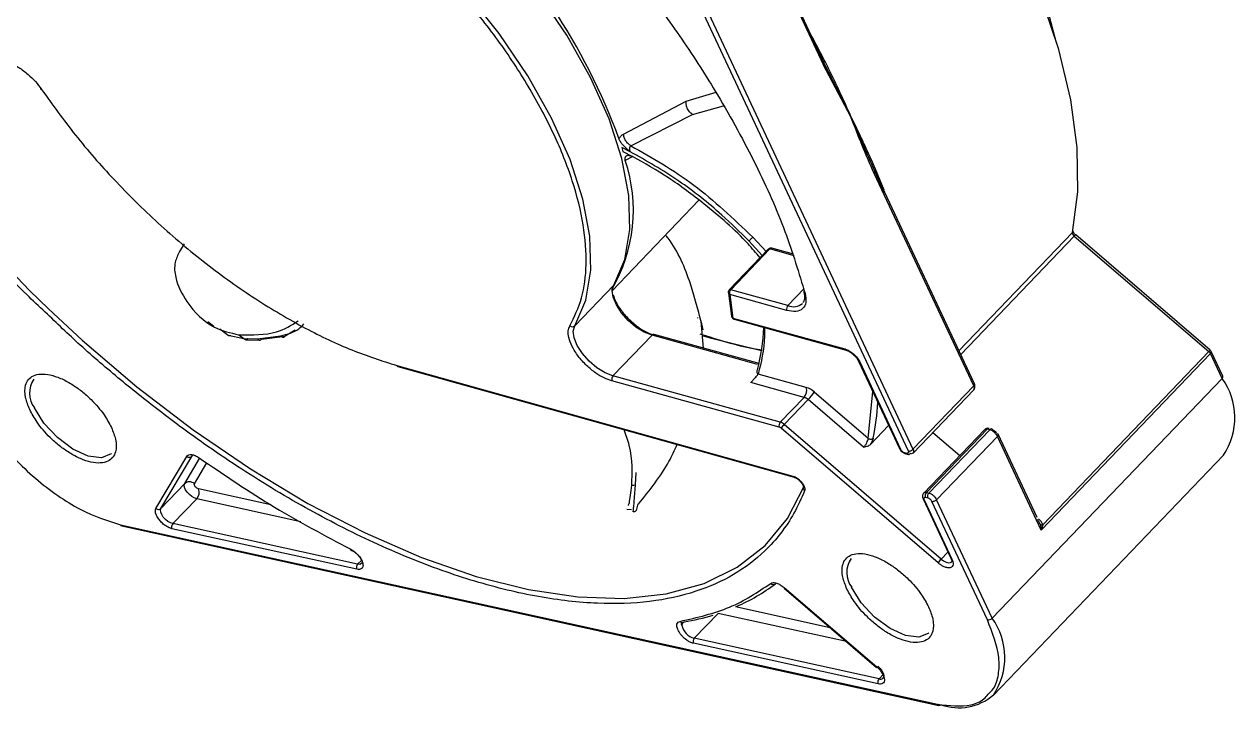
# Model space of a CAD drawing. Header units: millimetres. Extents: x 0 to 279, y 0 to 216.
# Drawn here: x 121.54 to 138.42, y 124.04 to 133.57 of the extents above; entities that cross this region are included whole.
import ezdxf

# ---------------------------------------------------------------- set-up
doc = ezdxf.new("R2010")
doc.units = ezdxf.units.MM

msp = doc.modelspace()

# ---------------------------------------------------------------- linework, layer by layer
at = {"color": 7, "linetype": 'Continuous', "lineweight": 25}
for p, q in [((130.352, 137.986), (132.682, 133.01)), ((132.673, 133.077), (130.43, 137.868)), ((129.277, 137.423), (133.868, 127.621)), ((129.343, 137.447), (133.933, 127.645)), ((132.7, 133.069), (132.526, 133.399)), ((132.69, 133.041), (132.528, 133.365)), ((132.692, 133.037), (132.673, 133.077)), ((133.067, 132.283), (132.69, 133.041)), ((132.7, 133.069), (132.737, 132.993)), ((133.067, 132.283), (132.682, 133.01)), ((129.895, 132.041), (130.772, 132.501)), ((130.001, 131.878), (130.86, 132.316)), ((133.401, 131.523), (133.067, 132.283)), ((129.991, 131.795), (129.872, 131.853)), ((129.872, 131.853), (129.888, 131.796)), ((129.888, 131.796), (130.022, 131.728)), ((133.375, 131.631), (133.408, 131.558)), ((134.79, 128.557), (133.401, 131.523)), ((133.535, 131.216), (133.401, 131.523)), ((133.408, 131.558), (133.527, 131.261)), ((134.781, 128.528), (133.392, 131.492)), ((129.738, 129.856), (130.948, 131.118)), ((123.77, 130.512), (123.705, 130.401)), ((136.183, 130.617), (138.059, 129.008)), ((138.079, 129.025), (136.203, 130.634)), ((131.916, 130.435), (131.372, 129.867)), ((131.937, 130.438), (131.392, 129.87)), ((132.269, 130.365), (131.966, 130.449)), ((129.217, 129.366), (129.762, 129.934)), ((131.359, 129.824), (131.404, 129.5)), ((132.189, 129.65), (131.392, 129.87)), ((131.378, 129.801), (131.423, 129.475)), ((132.174, 129.581), (131.378, 129.801)), ((131.423, 129.475), (132.985, 129.044)), ((124.102, 129.429), (124.184, 129.363)), ((124.269, 129.325), (124.384, 129.236)), ((125.318, 129.305), (125.181, 129.224)), ((131.011, 129.055), (130.981, 129.431)), ((131.44, 129.458), (133.002, 129.027)), ((124.384, 129.236), (124.604, 129.19)), ((124.533, 129.242), (124.604, 129.19)), ((124.604, 129.19), (124.791, 129.184)), ((124.63, 129.172), (124.821, 129.165)), ((124.791, 129.184), (125.117, 129.225)), ((124.85, 129.181), (125.181, 129.224)), ((129.75, 128.667), (130.295, 129.234)), ((131.787, 128.841), (130.324, 129.245)), ((133.002, 129.027), (133.003, 129.027)), ((135.722, 126.518), (138.082, 128.979)), ((135.742, 126.592), (138.059, 129.008)), ((138.244, 128.633), (138.082, 128.979)), ((138.253, 128.662), (138.091, 129.008)), ((126.735, 128.813), (132.26, 127.271)), ((133.175, 128.873), (133.745, 127.655)), ((133.19, 128.862), (133.76, 127.644)), ((126.752, 128.797), (132.277, 127.254)), ((132.082, 128.022), (129.75, 128.667)), ((132.445, 128.507), (131.774, 128.693)), ((138.244, 128.633), (135.037, 125.289)), ((132.068, 127.953), (129.735, 128.598)), ((132.415, 128.369), (131.672, 128.575)), ((133.933, 127.645), (134.781, 128.528)), ((133.934, 127.59), (134.781, 128.474)), ((134.781, 128.474), (134.783, 128.477)), ((134.791, 128.555), (134.79, 128.557)), ((132.082, 128.022), (132.415, 128.369)), ((132.139, 127.99), (132.472, 128.337)), ((133.245, 127.673), (132.472, 128.337)), ((133.31, 127.797), (132.557, 128.443)), ((134.327, 126.113), (132.139, 127.99)), ((133.339, 127.711), (133.594, 127.977)), ((134.284, 126.06), (132.096, 127.937)), ((134.93, 127.918), (134.083, 127.034)), ((134.12, 127.041), (134.967, 127.924)), ((135.003, 127.916), (134.156, 127.033)), ((134.211, 127.88), (134.586, 127.558)), ((134.212, 127.88), (134.586, 127.559)), ((135.11, 127.825), (134.263, 126.941)), ((135.003, 127.916), (134.967, 127.924)), ((135.722, 126.518), (135.11, 127.825)), ((135.663, 126.693), (135.119, 127.856)), ((123.377, 126.819), (123.808, 127.546)), ((123.446, 126.818), (123.876, 127.545)), ((133.813, 127.599), (133.85, 127.591)), ((133.833, 127.581), (133.871, 127.573)), ((135.056, 124.217), (138.263, 127.562)), ((130.065, 127.148), (130.074, 127.322)), ((123.446, 126.818), (123.778, 127.165)), ((130.051, 126.972), (130.065, 127.148)), ((123.612, 126.607), (123.945, 126.954)), ((134.074, 126.952), (134.462, 126.124)), ((134.081, 127.032), (134.083, 127.034)), ((134.143, 126.963), (134.107, 126.971)), ((134.12, 127.041), (134.156, 127.033)), ((129.944, 126.808), (130.01, 126.806)), ((130.033, 126.78), (130.031, 126.772)), ((130.069, 126.784), (130.075, 126.791)), ((134.089, 126.941), (134.477, 126.114)), ((134.971, 125.265), (134.197, 126.918)), ((135.037, 125.289), (134.263, 126.941)), ((126.188, 126.04), (123.612, 126.607)), ((122.881, 126.592), (134.276, 124.089)), ((122.9, 126.575), (134.295, 124.071)), ((126.176, 125.971), (123.6, 126.537)), ((134.467, 126.068), (134.473, 126.073)), ((132.136, 125.708), (133.424, 124.603)), ((132.138, 125.715), (133.427, 124.609)), ((133.447, 124.372), (130.871, 124.939)), ((133.46, 124.442), (130.883, 125.008))]:
    msp.add_line(p, q, dxfattribs=at)
at = {"color": 8, "linetype": 'Continuous', "lineweight": 25}
for p, q in [((130.772, 132.501), (131.189, 132.627)), ((130.86, 132.316), (131.291, 132.437)), ((130.026, 131.726), (129.92, 131.673)), ((134.575, 129.017), (136.156, 130.666)), ((131.645, 130.552), (131.831, 130.346)), ((131.699, 130.603), (131.892, 130.397)), ((134.599, 128.965), (136.183, 130.617)), ((132.276, 130.344), (131.937, 130.438)), ((132.414, 129.885), (132.189, 129.65)), ((131.767, 128.828), (130.295, 129.234)), ((133.31, 127.797), (133.372, 128.451)), ((123.778, 127.165), (123.985, 127.515)), ((123.876, 127.545), (123.887, 127.557)), ((123.876, 127.545), (123.881, 127.552)), ((123.914, 127.163), (124.087, 127.455)), ((133.833, 127.581), (133.834, 127.581)), ((125.399, 126.634), (123.945, 126.954)), ((124.979, 126.871), (123.97, 127.093)), ((130.095, 126.885), (130.074, 126.789)), ((126.246, 126.1), (126.188, 126.04)), ((134.327, 126.113), (134.421, 126.211)), ((132.78, 125.156), (131.459, 125.446)), ((130.883, 125.008), (131.216, 125.355)), ((133.006, 124.962), (131.217, 125.355)), ((133.46, 124.442), (133.523, 124.507))]:
    msp.add_line(p, q, dxfattribs=at)
at = {"color": 7, "linetype": 'Continuous', "lineweight": 25, "flags": 128}
for points in [[(136.156, 130.666), (136.23, 131.235), (136.222, 131.854), (136.134, 132.519), (135.965, 133.221), (135.719, 133.955), (135.397, 134.712), (135.002, 135.486), (134.539, 136.267), (134.012, 137.048), (133.427, 137.822), (132.79, 138.58), (132.106, 139.314)], [(129.762, 129.934), (129.915, 130.291), (129.986, 130.71), (129.973, 131.183), (129.875, 131.701), (129.696, 132.253), (129.438, 132.83), (129.106, 133.419), (128.707, 134.01), (128.248, 134.591)], [(129.217, 129.366), (129.371, 129.723), (129.442, 130.142), (129.428, 130.615), (129.331, 131.133), (129.151, 131.686), (128.893, 132.262), (128.561, 132.851), (128.162, 133.442), (127.704, 134.023)], [(136.203, 130.634), (136.203, 130.634), (136.202, 130.634)], [(130.295, 129.234), (130.185, 129.279), (130.071, 129.35), (129.962, 129.442), (129.868, 129.548), (129.797, 129.659), (129.753, 129.766), (129.741, 129.86), (129.762, 129.934)], [(121.877, 129.602), (122.349, 129.165), (123.112, 128.515), (123.897, 127.915), (124.695, 127.371), (125.497, 126.89), (126.295, 126.477), (127.079, 126.136), (127.84, 125.872), (128.57, 125.688), (129.26, 125.585), (129.904, 125.565), (130.493, 125.628), (131.021, 125.773), (131.481, 125.998), (131.87, 126.302), (132.182, 126.68), (132.414, 127.129)], [(129.75, 128.667), (129.64, 128.711), (129.526, 128.782), (129.418, 128.874), (129.324, 128.98), (129.252, 129.091), (129.208, 129.198), (129.196, 129.292), (129.217, 129.366)], [(131.009, 129.228), (131.123, 129.194), (131.822, 129.023)], [(123.945, 126.954), (123.912, 126.965), (123.877, 126.986), (123.843, 127.014), (123.813, 127.046), (123.79, 127.08), (123.776, 127.113), (123.772, 127.142), (123.778, 127.165)], [(123.97, 127.093), (123.959, 127.097), (123.947, 127.104), (123.936, 127.113), (123.926, 127.123), (123.918, 127.135), (123.914, 127.146), (123.912, 127.156), (123.914, 127.163)], [(130.012, 127.144), (130.039, 127.146), (130.065, 127.148)], [(123.612, 126.607), (123.579, 126.618), (123.544, 126.639), (123.51, 126.666), (123.48, 126.699), (123.458, 126.733), (123.444, 126.766), (123.439, 126.795), (123.446, 126.818)], [(133.424, 124.603), (133.425, 124.603), (133.427, 124.604), (133.429, 124.606)], [(133.444, 124.62), (133.476, 124.589), (133.501, 124.555), (133.518, 124.521), (133.526, 124.49), (133.523, 124.465), (133.515, 124.452)]]:
    msp.add_lwpolyline(points, dxfattribs=at)
at = {"color": 8, "linetype": 'Continuous', "lineweight": 25, "flags": 128}
for points in [[(121.782, 132.664), (121.777, 132.664), (121.773, 132.665), (121.771, 132.668), (121.77, 132.671), (121.771, 132.676), (121.771, 132.676)], [(120.922, 130.584), (121.616, 129.857), (121.877, 129.602)], [(122.758, 127.586), (122.752, 127.58), (122.62, 127.525), (122.433, 127.548), (122.218, 127.647), (122.002, 127.808), (121.815, 128.009), (121.683, 128.222)], [(123.98, 127.525), (123.979, 127.52), (123.98, 127.517), (123.982, 127.515), (123.983, 127.515)], [(134.327, 126.113), (134.361, 126.087), (134.396, 126.07), (134.428, 126.061), (134.455, 126.063), (134.467, 126.068)], [(126.253, 126.07), (126.245, 126.052), (126.222, 126.039), (126.188, 126.04)], [(132.138, 125.715), (132.136, 125.711), (132.136, 125.709), (132.136, 125.708)], [(134.153, 125.083), (134.147, 125.076), (134.015, 125.022), (133.829, 125.045), (133.613, 125.144), (133.397, 125.305), (133.21, 125.505), (133.078, 125.719)], [(133.427, 124.609), (133.425, 124.606), (133.424, 124.604), (133.424, 124.603)]]:
    msp.add_lwpolyline(points, dxfattribs=at)
at = {"color": 7, "linetype": 'Continuous', "lineweight": 25}
for centre, radius, start, end in [((121.577, 128.942), 8.797, 20.1885, 46.9994), ((127.849, 130.977), 2.185, 329.5878, 18.5676), ((136.219, 130.668), 0.0626, 181.8481, 235.143), ((131.443, 129.823), 0.069, 137.248, 198.7598), ((132.24, 129.603), 0.069, 137.248, 198.7598), ((129.184, 129.403), 0.0501, 226.481, 311.9674), ((128.907, 129.493), 2.952, 345.4918, 357.1058), ((138, 128.938), 0.091, 26.5007, 50.0622), ((126.76, 128.822), 0.0264, 198.7781, 251.9088), ((129.801, 128.62), 0.069, 137.248, 198.7598), ((137.48, 128.084), 0.941, 326.3162, 35.7271), ((132.314, 128.463), 0.138, 317.248, 18.7598), ((132.352, 128.214), 0.308, 48.0635, 72.433), ((132.369, 128.223), 0.154, 48.0635, 72.433), ((131.943, 128.853), 0.739, 315.6892, 326.2579), ((132.133, 127.976), 0.069, 137.248, 198.7598), ((132.036, 127.876), 0.154, 48.0635, 72.433), ((132.403, 127.732), 0.37, 135.6892, 146.2579), ((134.99, 127.905), 0.0303, 80.5476, 141.0835), ((123.842, 127.583), 0.0502, 226.5968, 311.9682), ((123.983, 127.528), 0.0135, 271.9007, 303.2692), ((133.84, 127.609), 0.029, 201.8016, 255.1534), ((123.845, 127.09), 0.1, 46.5968, 131.9682), ((123.847, 127.043), 0.133, 317.6865, 21.9816), ((134.169, 126.996), 0.0664, 137.6877, 201.9905), ((123.412, 126.855), 0.0502, 226.5968, 311.9682), ((123.661, 126.562), 0.0664, 137.6865, 201.9816), ((122.908, 126.603), 0.029, 201.807, 255.1597), ((134.591, 125.855), 0.37, 135.6892, 146.2579), ((126.238, 125.996), 0.0664, 137.6865, 201.9816), ((130.448, 127.829), 2.588, 293.3338, 307.2478), ((131.984, 125.802), 0.0452, 220.0887, 312.3912), ((130.156, 128.61), 3.424, 279.8984, 286.8422), ((134.98, 125.343), 0.0786, 263.369, 316.2516), ((130.718, 125.264), 0.0376, 211.4819, 315.046), ((130.757, 125.196), 0.0461, 138.8285, 187.3798), ((130.933, 124.963), 0.0664, 137.6865, 201.9816), ((133.509, 124.397), 0.0664, 137.6865, 201.9816), ((134.3, 124.102), 0.0308, 261.1667, 320.4643), ((134.573, 124.779), 0.74, 250.3056, 310.6621)]:
    msp.add_arc(centre, radius, start, end, dxfattribs=at)
at = {"color": 8, "linetype": 'Continuous', "lineweight": 25}
for centre, radius, start, end in [((136.131, 130.692), 0.0359, 315.5341, 357.6137), ((136.245, 130.565), 0.0808, 122.04, 140.1299), ((131.929, 130.42), 0.0197, 66.1642, 129.6133), ((131.96, 130.419), 0.03, 79.4636, 141.3256), ((129.734, 129.96), 0.0379, 316.1825, 342.634), ((131.39, 129.83), 0.0318, 191.7782, 247.5367), ((131.384, 129.852), 0.0197, 66.1697, 129.5703), ((132.437, 129.841), 0.0268, 145.2672, 252.3713), ((132.268, 129.834), 0.201, 246.8645, 308.913), ((131.438, 129.506), 0.0348, 189.8934, 244.6545), ((131.448, 129.484), 0.0266, 198.9403, 252.0702), ((130.318, 129.216), 0.0293, 78.6862, 142.1029), ((133.01, 129.052), 0.0266, 198.9403, 252.0702), ((138.099, 128.98), 0.049, 114.4045, 145.1447), ((138.064, 129.001), 0.028, 308.5114, 14.6231), ((133.192, 128.882), 0.0197, 207.4056, 262.9389), ((138.226, 128.655), 0.028, 308.5097, 14.6372), ((121.958, 128.428), 0.344, 145.2871, 216.7579), ((134.763, 128.55), 0.0282, 308.0309, 10.1539), ((134.738, 128.5), 0.0511, 332.9772, 33.3481), ((129.651, 128.532), 3.8, 348.9023, 356.471), ((134.954, 127.889), 0.037, 70.3064, 130.6591), ((133.763, 127.664), 0.0198, 208.0036, 262.8924), ((132.285, 127.279), 0.0264, 198.7781, 251.9088), ((132.448, 127.103), 0.0441, 161.182, 234.5534), ((134.092, 126.96), 0.0193, 201.11, 263.3919), ((134.107, 127.006), 0.037, 70.3064, 130.6591), ((126.099, 126.257), 0.0151, 180.9815, 250.5408), ((133.354, 125.925), 0.344, 145.2871, 216.7579), ((134.479, 126.134), 0.0198, 208.0036, 262.8924), ((134.273, 124.739), 0.941, 326.3183, 35.7267), ((130.942, 125.237), 0.236, 191.4945, 255.6406), ((133.479, 124.492), 0.0539, 249.2747, 311.6759), ((134.303, 124.099), 0.029, 201.807, 255.1597)]:
    msp.add_arc(centre, radius, start, end, dxfattribs=at)
at = {"color": 7, "linetype": 'Continuous', "lineweight": 25}
for points, knots in [([(122.894, 139.779), (123.202, 139.654), (123.827, 139.4), (124.809, 138.875), (125.74, 138.291), (126.597, 137.672), (127.371, 137.049), (128.125, 136.375), (128.849, 135.656), (129.531, 134.906), (130.156, 134.139), (130.72, 133.364), (131.263, 132.518), (131.755, 131.616), (132.169, 130.682), (132.343, 130.101), (132.429, 129.815)], [0, 0, 0, 0, 0.0772701, 0.1570782, 0.2392895, 0.3037249, 0.3681772, 0.4340803, 0.5, 0.565903, 0.6318227, 0.696258, 0.7607104, 0.8429066, 0.9227225, 1, 1, 1, 1]), ([(132.117, 139.331), (132.446, 138.98), (133.114, 138.268), (134.002, 137.124), (134.787, 135.937), (135.411, 134.749), (135.794, 133.864), (135.905, 133.41), (135.928, 133.317)], [0, 0, 0, 0, 0.181262, 0.368883, 0.560996, 0.755436, 0.949876, 1, 1, 1, 1]), ([(129.149, 129.367), (129.21, 129.492), (129.333, 129.742), (129.392, 130.221), (129.353, 130.768), (129.201, 131.382), (128.942, 132.034), (128.588, 132.696), (128.16, 133.353), (127.82, 133.772), (127.649, 133.982)], [0, 0, 0, 0, 0.121885, 0.24375, 0.371048, 0.5, 0.628952, 0.75625, 0.878096, 1, 1, 1, 1]), ([(121.047, 133.01), (121.064, 133.026), (121.101, 133.061), (121.197, 133.073), (121.322, 133.045), (121.461, 132.977), (121.589, 132.882), (121.7, 132.775), (121.755, 132.701), (121.782, 132.664)], [0, 0, 0, 0, 0.128445, 0.27825, 0.435713, 0.593176, 0.742981, 0.871314, 1, 1, 1, 1]), ([(132.7, 133.069), (132.698, 133.066), (132.693, 133.061), (132.689, 133.053), (132.687, 133.046), (132.689, 133.043), (132.69, 133.041)], [0, 0, 0, 0, 0.249852, 0.5, 0.750148, 1, 1, 1, 1]), ([(121.782, 132.664), (121.935, 132.45), (122.241, 132.022), (122.793, 131.393), (123.405, 130.787), (124.072, 130.225), (124.764, 129.731), (125.449, 129.328), (126.115, 129.01), (126.528, 128.879), (126.735, 128.813)], [0, 0, 0, 0, 0.1219014, 0.2437831, 0.3710694, 0.4999998, 0.6289302, 0.7562164, 0.8780792, 1, 1, 1, 1]), ([(130.86, 132.316), (130.844, 132.327), (130.813, 132.349), (130.783, 132.401), (130.769, 132.454), (130.771, 132.486), (130.772, 132.501)], [0, 0, 0, 0, 0.279859, 0.559151, 0.779523, 1, 1, 1, 1]), ([(133.392, 131.492), (133.335, 131.621), (133.222, 131.88), (133.119, 132.148), (133.067, 132.283)], [0, 0, 0, 0, 0.49987, 1, 1, 1, 1]), ([(129.834, 131.978), (129.844, 131.991), (129.863, 132.017), (129.884, 132.033), (129.895, 132.041)], [0, 0, 0, 0, 0.501114, 1, 1, 1, 1]), ([(130.001, 131.878), (129.988, 131.887), (129.961, 131.905), (129.927, 131.946), (129.903, 131.994), (129.898, 132.026), (129.895, 132.041)], [0, 0, 0, 0, 0.250121, 0.5, 0.749879, 1, 1, 1, 1]), ([(129.991, 131.795), (129.953, 131.826), (129.901, 131.869), (129.851, 131.936), (129.84, 131.964), (129.834, 131.978)], [0, 0, 0, 0, 0.569678, 0.787109, 1, 1, 1, 1]), ([(130.001, 131.878), (129.999, 131.876), (129.993, 131.873), (129.987, 131.865), (129.982, 131.854), (129.98, 131.842), (129.98, 131.83), (129.982, 131.813), (129.987, 131.802), (129.991, 131.795)], [0, 0, 0, 0, 0.117422, 0.234947, 0.354575, 0.477847, 0.604995, 0.735661, 1, 1, 1, 1]), ([(130.001, 131.878), (130.297, 131.71), (130.889, 131.374), (131.429, 130.86), (131.699, 130.603)], [0, 0, 0, 0, 0.499389, 1, 1, 1, 1]), ([(129.92, 131.673), (129.918, 131.685), (129.915, 131.711), (129.929, 131.736), (129.955, 131.747), (129.989, 131.743), (130.012, 131.733), (130.022, 131.728)], [0, 0, 0, 0, 0.220698, 0.441351, 0.65724, 0.849057, 1, 1, 1, 1]), ([(131.645, 130.552), (131.521, 130.673), (131.212, 130.975), (130.651, 131.422), (130.218, 131.667), (129.991, 131.795)], [0, 0, 0, 0, 0.242486, 0.603097, 1, 1, 1, 1]), ([(131.802, 130.316), (131.746, 130.381), (131.516, 130.654), (131.073, 131.033), (130.526, 131.444), (130.19, 131.633), (130.022, 131.728)], [0, 0, 0, 0, 0.110875, 0.462815, 0.731852, 1, 1, 1, 1]), ([(133.408, 131.558), (133.405, 131.555), (133.401, 131.549), (133.397, 131.54), (133.397, 131.531), (133.4, 131.526), (133.401, 131.523)], [0, 0, 0, 0, 0.250096, 0.500027, 0.750012, 1, 1, 1, 1]), ([(136.202, 130.634), (136.196, 130.639), (136.185, 130.65), (136.173, 130.666), (136.166, 130.681), (136.166, 130.687), (136.167, 130.69)], [0, 0, 0, 0, 0.2659802, 0.5207526, 0.765133, 1, 1, 1, 1]), ([(131.008, 129.312), (130.954, 129.525), (130.844, 129.963), (130.653, 130.417), (130.496, 130.618), (130.484, 130.633)], [0, 0, 0, 0, 0.467842, 0.959297, 1, 1, 1, 1]), ([(131.645, 130.552), (131.649, 130.555), (131.657, 130.561), (131.673, 130.577), (131.688, 130.591), (131.696, 130.599), (131.699, 130.603)], [0, 0, 0, 0, 0.279554, 0.559107, 0.779557, 1, 1, 1, 1]), ([(123.705, 130.401), (123.681, 130.351), (123.625, 130.233), (123.651, 129.98), (123.828, 129.633), (124.138, 129.333), (124.417, 129.268), (124.533, 129.242)], [0, 0, 0, 0, 0.084756, 0.20307, 0.424464, 0.76148, 1, 1, 1, 1]), ([(131.966, 130.448), (131.964, 130.449), (131.958, 130.451), (131.946, 130.451), (131.93, 130.446), (131.921, 130.439), (131.916, 130.435)], [0, 0, 0, 0, 0.071348, 0.360271, 0.678187, 1, 1, 1, 1]), ([(131.372, 129.867), (131.372, 129.867), (131.366, 129.863), (131.36, 129.85), (131.357, 129.835), (131.359, 129.826), (131.359, 129.824)], [0, 0, 0, 0, 0.0198, 0.423263, 0.846445, 1, 1, 1, 1]), ([(132.429, 129.815), (132.435, 129.773), (132.45, 129.686), (132.402, 129.599), (132.309, 129.556), (132.218, 129.573), (132.174, 129.581)], [0, 0, 0, 0, 0.242127, 0.5, 0.757873, 1, 1, 1, 1]), ([(132.41, 129.835), (132.417, 129.801), (132.429, 129.739), (132.408, 129.705), (132.399, 129.69)], [0, 0, 0, 0, 0.558008, 1, 1, 1, 1]), ([(129.753, 129.798), (129.762, 129.769), (129.785, 129.697), (129.867, 129.572), (129.983, 129.443), (130.109, 129.34), (130.232, 129.266), (130.304, 129.241), (130.341, 129.229)], [0, 0, 0, 0, 0.129352, 0.3193, 0.509247, 0.689956, 0.844765, 1, 1, 1, 1]), ([(132.422, 127.067), (132.376, 126.961), (132.282, 126.749), (132.095, 126.47), (131.827, 126.17), (131.446, 125.881), (130.908, 125.642), (130.274, 125.503), (129.537, 125.477), (128.72, 125.569), (127.832, 125.784), (126.899, 126.116), (125.944, 126.557), (124.987, 127.092), (124.157, 127.636), (123.456, 128.151), (122.881, 128.61), (122.335, 129.076), (121.994, 129.403), (121.833, 129.559)], [0, 0, 0, 0, 0.040566, 0.081024, 0.121583, 0.187846, 0.254125, 0.324635, 0.395161, 0.468005, 0.540864, 0.613708, 0.686567, 0.757077, 0.827603, 0.871836, 0.91594, 0.960187, 1, 1, 1, 1]), ([(130.928, 129.482), (130.929, 129.48), (130.93, 129.477), (130.93, 129.473), (130.93, 129.472)], [0, 0, 0, 0, 0.907253, 1, 1, 1, 1]), ([(131.404, 129.501), (131.404, 129.498), (131.405, 129.491), (131.41, 129.48), (131.416, 129.474), (131.419, 129.47)], [0, 0, 0, 0, 0.272421, 0.637687, 1, 1, 1, 1]), ([(124.533, 129.242), (124.719, 129.24), (125.048, 129.236), (125.265, 129.375), (125.359, 129.436)], [0, 0, 0, 0, 0.567059, 1, 1, 1, 1]), ([(125.117, 129.225), (125.208, 129.25), (125.336, 129.285), (125.418, 129.369), (125.441, 129.392)], [0, 0, 0, 0, 0.7194, 1, 1, 1, 1]), ([(129.735, 128.598), (129.699, 128.61), (129.627, 128.635), (129.504, 128.709), (129.378, 128.812), (129.261, 128.941), (129.175, 129.078), (129.131, 129.199), (129.12, 129.299), (129.139, 129.344), (129.149, 129.367)], [0, 0, 0, 0, 0.11392, 0.227733, 0.360472, 0.499996, 0.639521, 0.77226, 0.885973, 1, 1, 1, 1]), ([(131.419, 129.47), (131.424, 129.466), (131.43, 129.461), (131.438, 129.459), (131.44, 129.459)], [0, 0, 0, 0, 0.7790734, 1, 1, 1, 1]), ([(131.86, 129.342), (131.861, 129.303), (131.866, 129.064), (131.816, 128.861), (131.774, 128.693)], [0, 0, 0, 0, 0.166854, 1, 1, 1, 1]), ([(124.659, 129.187), (124.657, 129.184), (124.653, 129.18), (124.646, 129.175), (124.638, 129.172), (124.63, 129.172), (124.622, 129.173), (124.615, 129.177), (124.609, 129.183), (124.605, 129.188), (124.604, 129.19)], [0, 0, 0, 0, 0.1249193, 0.2499345, 0.3749954, 0.4997749, 0.6243823, 0.7494247, 0.8747807, 1, 1, 1, 1]), ([(124.791, 129.184), (124.796, 129.178), (124.805, 129.167), (124.823, 129.164), (124.839, 129.169), (124.846, 129.177), (124.85, 129.181)], [0, 0, 0, 0, 0.279568, 0.559136, 0.779571, 1, 1, 1, 1]), ([(125.116, 129.225), (125.122, 129.219), (125.133, 129.209), (125.153, 129.206), (125.17, 129.211), (125.177, 129.219), (125.181, 129.224)], [0, 0, 0, 0, 0.279553, 0.559106, 0.779556, 1, 1, 1, 1]), ([(130.96, 129.257), (131.214, 129.175), (131.514, 129.078), (131.788, 129.038), (131.83, 129.031)], [0, 0, 0, 0, 0.846963, 1, 1, 1, 1]), ([(132.985, 129.044), (133.004, 129.036), (133.043, 129.022), (133.104, 128.976), (133.158, 128.92), (133.179, 128.881), (133.19, 128.862)], [0, 0, 0, 0, 0.250677, 0.500177, 0.759209, 1, 1, 1, 1]), ([(133.003, 129.026), (133.006, 129.025), (133.015, 129.023), (133.037, 129.013), (133.07, 128.994), (133.095, 128.973), (133.11, 128.959)], [0, 0, 0, 0, 0.1110376, 0.343318, 0.5755655, 1, 1, 1, 1]), ([(138.091, 129.008), (138.09, 129.009), (138.088, 129.015), (138.084, 129.02), (138.081, 129.023)], [0, 0, 0, 0, 0.312615, 1, 1, 1, 1]), ([(133.11, 128.959), (133.124, 128.944), (133.144, 128.924), (133.164, 128.894), (133.171, 128.881), (133.175, 128.873)], [0, 0, 0, 0, 0.521161, 0.719824, 1, 1, 1, 1]), ([(121.617, 128.199), (121.595, 128.255), (121.544, 128.383), (121.547, 128.525), (121.595, 128.621), (121.666, 128.675), (121.768, 128.7), (121.899, 128.687), (122.047, 128.639), (122.198, 128.559), (122.343, 128.457), (122.501, 128.316), (122.654, 128.139), (122.725, 128.007), (122.756, 127.948)], [0, 0, 0, 0, 0.090308, 0.204539, 0.274177, 0.343918, 0.421906, 0.5, 0.577988, 0.656082, 0.72572, 0.795461, 0.909692, 1, 1, 1, 1]), ([(131.672, 128.575), (131.676, 128.579), (131.684, 128.588), (131.699, 128.604), (131.715, 128.622), (131.733, 128.642), (131.756, 128.668), (131.767, 128.683), (131.774, 128.693)], [0, 0, 0, 0, 0.103466, 0.215182, 0.338581, 0.476221, 0.682347, 1, 1, 1, 1]), ([(134.785, 128.479), (134.788, 128.484), (134.795, 128.493), (134.798, 128.513), (134.798, 128.535), (134.793, 128.549), (134.791, 128.555)], [0, 0, 0, 0, 0.230851, 0.505692, 0.764641, 1, 1, 1, 1]), ([(120.798, 128.379), (120.904, 128.188), (121.067, 127.895), (121.401, 127.512), (121.692, 127.235), (122.004, 126.995), (122.414, 126.739), (122.697, 126.65), (122.881, 126.592)], [0, 0, 0, 0, 0.239457, 0.368361, 0.5, 0.631639, 0.760543, 1, 1, 1, 1]), ([(122.756, 127.948), (122.779, 127.892), (122.83, 127.764), (122.826, 127.622), (122.779, 127.526), (122.707, 127.472), (122.606, 127.447), (122.474, 127.46), (122.326, 127.508), (122.175, 127.588), (122.031, 127.69), (121.872, 127.831), (121.719, 128.008), (121.648, 128.14), (121.617, 128.199)], [0, 0, 0, 0, 0.090308, 0.204539, 0.274177, 0.343918, 0.421906, 0.5, 0.577988, 0.656082, 0.72572, 0.795461, 0.909692, 1, 1, 1, 1]), ([(130.012, 127.144), (130.021, 127.319), (130.033, 127.555), (129.933, 127.843), (129.907, 127.916)], [0, 0, 0, 0, 0.746046, 1, 1, 1, 1]), ([(133.245, 127.673), (133.253, 127.682), (133.265, 127.696), (133.28, 127.718), (133.292, 127.74), (133.302, 127.762), (133.309, 127.782), (133.31, 127.792), (133.31, 127.797)], [0, 0, 0, 0, 0.241285, 0.36691, 0.495814, 0.715692, 0.849874, 1, 1, 1, 1]), ([(133.38, 127.8), (133.376, 127.788), (133.371, 127.769), (133.355, 127.737), (133.344, 127.72), (133.339, 127.711)], [0, 0, 0, 0, 0.498654, 0.751661, 1, 1, 1, 1]), ([(134.994, 127.935), (134.989, 127.936), (134.976, 127.938), (134.958, 127.935), (134.941, 127.928), (134.933, 127.92), (134.929, 127.916)], [0, 0, 0, 0, 0.22864, 0.475572, 0.7351, 1, 1, 1, 1]), ([(135.104, 127.864), (135.102, 127.869), (135.097, 127.877), (135.089, 127.887), (135.079, 127.895), (135.066, 127.905), (135.056, 127.908), (135.051, 127.91)], [0, 0, 0, 0, 0.2539056, 0.3758616, 0.5008765, 0.74934, 1, 1, 1, 1]), ([(130.105, 126.878), (130.264, 127.078), (130.486, 127.358), (130.61, 127.631), (130.646, 127.709)], [0, 0, 0, 0, 0.712692, 1, 1, 1, 1]), ([(133.339, 127.711), (133.333, 127.706), (133.32, 127.695), (133.289, 127.681), (133.262, 127.676), (133.245, 127.673)], [0, 0, 0, 0, 0.244114, 0.512466, 1, 1, 1, 1]), ([(133.744, 127.657), (133.749, 127.649), (133.758, 127.632), (133.778, 127.612), (133.795, 127.599), (133.813, 127.588), (133.826, 127.584), (133.834, 127.581)], [0, 0, 0, 0, 0.237536, 0.489843, 0.621064, 0.7517, 1, 1, 1, 1]), ([(133.76, 127.644), (133.763, 127.639), (133.769, 127.629), (133.781, 127.617), (133.791, 127.609), (133.801, 127.602), (133.808, 127.6), (133.813, 127.599)], [0, 0, 0, 0, 0.25066, 0.499123, 0.624138, 0.746094, 1, 1, 1, 1]), ([(133.868, 127.621), (133.869, 127.616), (133.872, 127.608), (133.872, 127.601), (133.869, 127.595), (133.863, 127.589), (133.854, 127.59), (133.85, 127.591)], [0, 0, 0, 0, 0.253906, 0.375861, 0.500877, 0.74934, 1, 1, 1, 1]), ([(123.808, 127.546), (123.815, 127.555), (123.83, 127.572), (123.873, 127.574), (123.924, 127.56), (123.961, 127.537), (123.98, 127.525)], [0, 0, 0, 0, 0.250562, 0.499902, 0.74778, 1, 1, 1, 1]), ([(129.965, 126.861), (129.969, 126.871), (129.983, 126.903), (130, 127.046), (130.012, 127.144)], [0, 0, 0, 0, 0.316067, 1, 1, 1, 1]), ([(132.26, 127.271), (132.27, 127.267), (132.289, 127.261), (132.321, 127.241), (132.354, 127.215), (132.385, 127.182), (132.409, 127.147), (132.422, 127.115), (132.428, 127.087), (132.424, 127.074), (132.422, 127.067)], [0, 0, 0, 0, 0.1151508, 0.2293877, 0.3630889, 0.499946, 0.6336539, 0.7705179, 0.8833103, 1, 1, 1, 1]), ([(132.277, 127.254), (132.281, 127.253), (132.288, 127.251), (132.304, 127.243), (132.326, 127.229), (132.342, 127.215), (132.353, 127.206)], [0, 0, 0, 0, 0.164138, 0.385241, 0.611609, 1, 1, 1, 1]), ([(132.353, 127.206), (132.362, 127.196), (132.376, 127.182), (132.39, 127.161), (132.398, 127.146), (132.404, 127.131), (132.406, 127.121), (132.406, 127.115), (132.406, 127.116), (132.406, 127.117)], [0, 0, 0, 0, 0.2471833, 0.341601, 0.4863752, 0.6227902, 0.7539075, 0.8799018, 1, 1, 1, 1]), ([(130.031, 126.772), (130.032, 126.774), (130.037, 126.786), (130.039, 126.847), (130.049, 126.946), (130.051, 126.972)], [0, 0, 0, 0, 0.111751, 0.762243, 1, 1, 1, 1]), ([(134.082, 127.032), (134.078, 127.027), (134.07, 127.016), (134.066, 126.995), (134.067, 126.974), (134.071, 126.96), (134.074, 126.953)], [0, 0, 0, 0, 0.267203, 0.52905, 0.77576, 1, 1, 1, 1]), ([(134.107, 126.971), (134.103, 126.972), (134.094, 126.973), (134.088, 126.967), (134.085, 126.961), (134.085, 126.954), (134.087, 126.946), (134.089, 126.941)], [0, 0, 0, 0, 0.25066, 0.499124, 0.624138, 0.746094, 1, 1, 1, 1]), ([(134.197, 126.918), (134.194, 126.923), (134.188, 126.933), (134.176, 126.945), (134.166, 126.953), (134.156, 126.959), (134.148, 126.962), (134.143, 126.963)], [0, 0, 0, 0, 0.25066, 0.4991235, 0.6241384, 0.7460944, 1, 1, 1, 1]), ([(123.6, 126.537), (123.587, 126.541), (123.56, 126.549), (123.514, 126.575), (123.466, 126.611), (123.423, 126.659), (123.389, 126.71), (123.371, 126.755), (123.367, 126.793), (123.374, 126.81), (123.377, 126.819)], [0, 0, 0, 0, 0.113334, 0.226412, 0.362912, 0.49999, 0.636488, 0.773566, 0.886362, 1, 1, 1, 1]), ([(130.074, 126.789), (130.071, 126.786), (130.064, 126.78), (130.05, 126.772), (130.038, 126.772), (130.031, 126.772)], [0, 0, 0, 0, 0.280541, 0.561048, 1, 1, 1, 1]), ([(135.708, 126.596), (135.703, 126.606), (135.693, 126.631), (135.676, 126.652), (135.666, 126.665)], [0, 0, 0, 0, 0.392575, 1, 1, 1, 1]), ([(135.684, 126.675), (135.697, 126.662), (135.723, 126.638), (135.735, 126.607), (135.742, 126.592)], [0, 0, 0, 0, 0.5190361, 1, 1, 1, 1]), ([(135.708, 126.596), (135.711, 126.586), (135.719, 126.56), (135.721, 126.534), (135.722, 126.518)], [0, 0, 0, 0, 0.392533, 1, 1, 1, 1]), ([(135.708, 126.596), (135.709, 126.595), (135.712, 126.593), (135.72, 126.591), (135.73, 126.59), (135.738, 126.591), (135.742, 126.592)], [0, 0, 0, 0, 0.249987, 0.499972, 0.749905, 1, 1, 1, 1]), ([(135.742, 126.592), (135.74, 126.58), (135.737, 126.556), (135.727, 126.531), (135.722, 126.518)], [0, 0, 0, 0, 0.4684559, 1, 1, 1, 1]), ([(126.084, 126.256), (126.1, 126.247), (126.132, 126.229), (126.182, 126.185), (126.221, 126.139), (126.245, 126.098), (126.258, 126.066), (126.265, 126.037), (126.264, 126.005), (126.249, 125.979), (126.217, 125.965), (126.19, 125.969), (126.176, 125.971)], [0, 0, 0, 0, 0.10772, 0.21502, 0.351236, 0.425376, 0.499988, 0.574129, 0.648742, 0.784958, 0.89203, 1, 1, 1, 1]), ([(126.094, 126.242), (126.105, 126.237), (126.126, 126.225), (126.158, 126.203), (126.186, 126.179), (126.21, 126.155), (126.23, 126.13), (126.243, 126.107), (126.252, 126.088), (126.253, 126.078), (126.253, 126.074)], [0, 0, 0, 0, 0.135972, 0.26879, 0.398829, 0.526498, 0.652234, 0.776501, 0.899777, 1, 1, 1, 1]), ([(133.012, 125.695), (132.99, 125.752), (132.939, 125.88), (132.942, 126.022), (132.99, 126.118), (133.061, 126.172), (133.163, 126.197), (133.294, 126.184), (133.442, 126.136), (133.593, 126.055), (133.738, 125.954), (133.897, 125.812), (134.049, 125.636), (134.12, 125.504), (134.152, 125.445)], [0, 0, 0, 0, 0.0903079, 0.2045394, 0.2741774, 0.3439179, 0.4219061, 0.4999999, 0.5779882, 0.6560821, 0.7257201, 0.7954606, 0.9096921, 1, 1, 1, 1]), ([(134.477, 126.114), (134.482, 126.101), (134.493, 126.074), (134.495, 126.038), (134.484, 126.007), (134.456, 125.99), (134.417, 125.988), (134.371, 126.003), (134.325, 126.027), (134.298, 126.049), (134.284, 126.06)], [0, 0, 0, 0, 0.113334, 0.226412, 0.362912, 0.49999, 0.636488, 0.773566, 0.886362, 1, 1, 1, 1]), ([(134.461, 126.126), (134.465, 126.118), (134.472, 126.102), (134.475, 126.085), (134.474, 126.073), (134.469, 126.07), (134.467, 126.068)], [0, 0, 0, 0, 0.261702, 0.513526, 0.758511, 1, 1, 1, 1]), ([(131.949, 125.773), (131.96, 125.778), (131.981, 125.789), (132.029, 125.78), (132.084, 125.757), (132.12, 125.729), (132.138, 125.715)], [0, 0, 0, 0, 0.250562, 0.499902, 0.74778, 1, 1, 1, 1]), ([(134.152, 125.445), (134.174, 125.389), (134.225, 125.261), (134.221, 125.119), (134.174, 125.023), (134.102, 124.968), (134.001, 124.943), (133.869, 124.957), (133.721, 125.005), (133.57, 125.085), (133.426, 125.187), (133.267, 125.328), (133.115, 125.505), (133.043, 125.637), (133.012, 125.695)], [0, 0, 0, 0, 0.090308, 0.204539, 0.274177, 0.343918, 0.421906, 0.5, 0.577988, 0.656082, 0.72572, 0.795461, 0.909692, 1, 1, 1, 1]), ([(130.871, 124.939), (130.856, 124.943), (130.826, 124.952), (130.773, 124.984), (130.727, 125.024), (130.692, 125.064), (130.67, 125.096), (130.653, 125.129), (130.64, 125.168), (130.639, 125.205), (130.655, 125.235), (130.676, 125.241), (130.686, 125.244)], [0, 0, 0, 0, 0.10772, 0.21502, 0.351236, 0.425376, 0.499988, 0.574129, 0.648742, 0.784958, 0.89203, 1, 1, 1, 1]), ([(130.711, 125.189), (130.708, 125.198), (130.702, 125.217), (130.714, 125.223), (130.721, 125.226)], [0, 0, 0, 0, 0.492233, 1, 1, 1, 1]), ([(133.427, 124.609), (133.44, 124.597), (133.466, 124.573), (133.5, 124.529), (133.526, 124.481), (133.538, 124.436), (133.534, 124.398), (133.513, 124.376), (133.484, 124.367), (133.46, 124.37), (133.447, 124.372)], [0, 0, 0, 0, 0.113334, 0.226412, 0.362912, 0.49999, 0.636488, 0.773566, 0.886362, 1, 1, 1, 1]), ([(134.276, 124.089), (134.44, 124.071), (134.692, 124.045), (134.904, 124.133), (134.963, 124.205), (134.981, 124.227)], [0, 0, 0, 0, 0.5608243, 0.8627259, 1, 1, 1, 1])]:
    msp.add_open_spline(points, degree=3, knots=knots, dxfattribs=at)
for points in [[(132.69, 133.041), (132.691, 133.039), (132.693, 133.035), (132.692, 133.027), (132.689, 133.018), (132.684, 133.013), (132.682, 133.01)], [(133.392, 131.492), (133.395, 131.495), (133.4, 131.501), (133.403, 131.509), (133.404, 131.517), (133.402, 131.521), (133.401, 131.523)], [(131.765, 128.753), (131.762, 128.748), (131.755, 128.739), (131.754, 128.722), (131.76, 128.705), (131.769, 128.697), (131.774, 128.693)], [(132.096, 127.937), (132.091, 127.941), (132.082, 127.948), (132.072, 127.952), (132.068, 127.953)], [(133.31, 127.797), (133.316, 127.794), (133.327, 127.787), (133.347, 127.785), (133.366, 127.789), (133.375, 127.797), (133.38, 127.8)], [(135.051, 127.91), (135.048, 127.914), (135.043, 127.923), (135.03, 127.929), (135.016, 127.927), (135.007, 127.92), (135.003, 127.916)], [(135.11, 127.825), (135.104, 127.835), (135.093, 127.855), (135.064, 127.884), (135.033, 127.907), (135.013, 127.913), (135.003, 127.916)], [(135.104, 127.864), (135.109, 127.863), (135.117, 127.86), (135.122, 127.85), (135.12, 127.837), (135.113, 127.829), (135.11, 127.825)], [(133.868, 127.621), (133.873, 127.62), (133.883, 127.619), (133.902, 127.624), (133.92, 127.632), (133.929, 127.64), (133.933, 127.645)], [(133.933, 127.645), (133.937, 127.635), (133.944, 127.615), (133.939, 127.594), (133.924, 127.581), (133.907, 127.583), (133.898, 127.584)], [(123.98, 127.525), (124.331, 127.286), (125.032, 126.81), (125.733, 126.441), (126.084, 126.256)], [(133.85, 127.591), (133.852, 127.586), (133.858, 127.577), (133.871, 127.572), (133.885, 127.573), (133.894, 127.581), (133.898, 127.584)], [(134.143, 126.963), (134.142, 126.969), (134.138, 126.98), (134.139, 127), (134.145, 127.019), (134.152, 127.028), (134.156, 127.033)], [(134.156, 127.033), (134.166, 127.03), (134.185, 127.023), (134.217, 127.001), (134.245, 126.972), (134.257, 126.951), (134.263, 126.941)], [(134.197, 126.918), (134.202, 126.917), (134.212, 126.916), (134.231, 126.921), (134.249, 126.929), (134.258, 126.937), (134.263, 126.941)], [(130.686, 125.244), (130.925, 125.299), (131.402, 125.409), (131.767, 125.652), (131.949, 125.773)]]:
    msp.add_open_spline(points, degree=3, dxfattribs=at)
at = {"color": 8, "linetype": 'Continuous', "lineweight": 25}
for points, knots in [([(132.737, 132.993), (132.788, 132.885), (132.847, 132.764), (132.915, 132.619), (132.976, 132.489), (133.027, 132.373), (133.067, 132.283)], [0, 0, 0, 0, 0.447291, 0.50362, 0.614517, 1, 1, 1, 1]), ([(133.067, 132.283), (133.11, 132.197), (133.164, 132.087), (133.222, 131.965), (133.284, 131.831), (133.332, 131.725), (133.375, 131.631)], [0, 0, 0, 0, 0.388, 0.499638, 0.55636, 1, 1, 1, 1]), ([(121.833, 129.559), (121.746, 129.639), (121.41, 129.952), (121.101, 130.289), (120.87, 130.54)], [0, 0, 0, 0, 0.2563173, 1, 1, 1, 1]), ([(124.422, 129.228), (124.422, 129.228), (124.417, 129.224), (124.406, 129.224), (124.393, 129.227), (124.387, 129.233), (124.384, 129.236)], [0, 0, 0, 0, 0.0307382, 0.4067474, 0.7031301, 1, 1, 1, 1]), ([(134.981, 124.227), (135.008, 124.252), (135.081, 124.322), (135.132, 124.497), (135.146, 124.802), (135.04, 125.083), (134.971, 125.265)], [0, 0, 0, 0, 0.1274408, 0.357167, 0.5821194, 1, 1, 1, 1])]:
    msp.add_open_spline(points, degree=3, knots=knots, dxfattribs=at)

doc.saveas('drawing.dxf')
